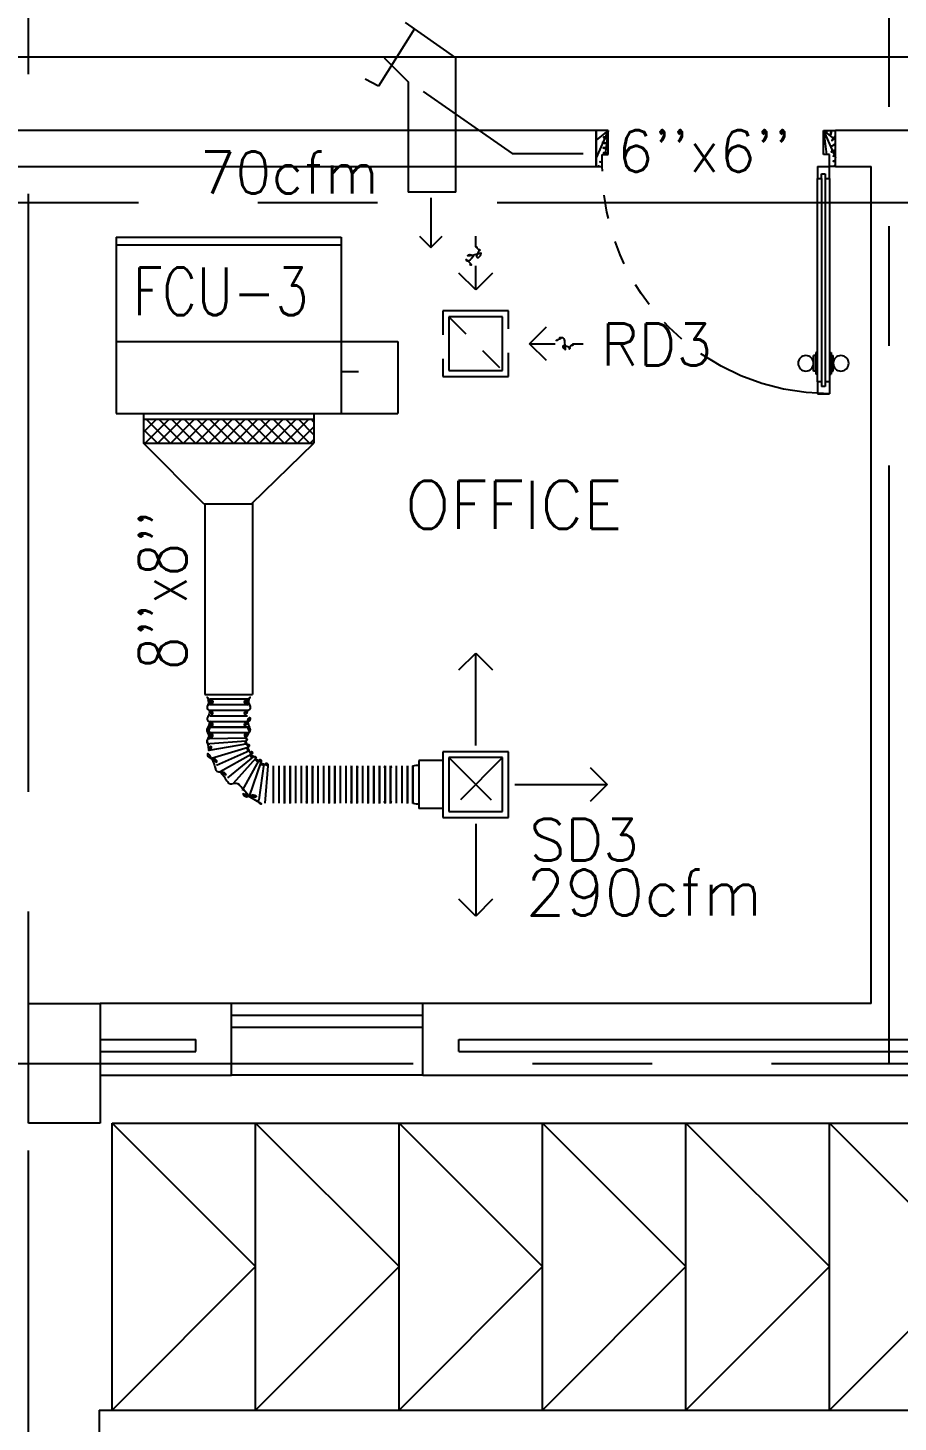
# Model space of a CAD drawing. Extents: x 417866230.2 to 417866327.8, y 43498045.5 to 43498135.4.
# Drawn here: x 417866283.83 to 417866287.47, y 43498061.6 to 43498067.43 of the extents above; entities that cross this region are included whole.
import ezdxf
from ezdxf.enums import TextEntityAlignment as Align

# ---------------------------------------------------------------- set-up
doc = ezdxf.new("R2010")
doc.units = 0
doc.header["$MEASUREMENT"] = 0
doc.linetypes.add('CENTERX2', pattern=[4, 2.5, -0.5, 0.5, -0.5])
doc.linetypes.add('HIDDEN', pattern=[0.375, 0.25, -0.125])
doc.layers.get('0').update_dxf_attribs({"linetype": 'CONTINUOUS'})
for name, color, linetype in [('AXES', 11, 'CENTERX2'), ('COL', 9, 'CONTINUOUS'), ('DOOR', 9, 'CONTINUOUS'), ('DUCT', 6, 'CONTINUOUS'), ('FCU', 6, 'CONTINUOUS'), ('Handrail', 9, 'CONTINUOUS'), ('HAT', 12, 'CONTINUOUS'), ('INSUL', 9, 'CONTINUOUS'), ('M-AC-FLEX', 3, 'CONTINUOUS'), ('M-EGU.', 2, 'CONTINUOUS'), ('Ramb', 9, 'CONTINUOUS'), ('RM-NAME', 9, 'CONTINUOUS'), ('SCD', 2, 'CONTINUOUS'), ('WALL', 4, 'CONTINUOUS'), ('WIN', 9, 'CONTINUOUS')]:
    doc.layers.add(name, color=color, linetype=linetype)
doc.styles.add('ROMANS', font='ROMANS.shx', dxfattribs={"width": 0.6})

# ---------------------------------------------------------------- blocks, each defined once
blk = doc.blocks.new('RM1')
at = {"layer": 'RM-NAME', "style": 'ROMANS'}
for tag, p in [('ROOMNAME1', (0, 323.8)), ('ROOMNAME2', (0, 0))]:
    blk.add_attdef(tag, text='', height=200, dxfattribs=at).set_placement(p, align=Align.MIDDLE)
blk = doc.blocks.new('DOOR1000')
at = {"layer": 'DOOR', "color": 7, "linetype": 'ByBlock'}
for p, q in [((-150, 0), (0, 0)), ((-150, 0), (-150, -25)), ((0, -50), (-113.7, 0)), ((0, -50), (-40.1, 0)), ((0, -50), (0, 0)), ((-1100, -25), (-1100, -75)), ((-1100, -75), (-1100, -25)), ((-1050, -25), (-1100, -25)), ((-1070, -42), (-1070, -58)), ((-1050, -42), (-1070, -42)), ((-1050, -58), (-1070, -58)), ((-1050, -25), (-1050, -42)), ((-1050, -58), (-1050, -75)), ((-1017.6, -25), (-1017.6, -17.8)), ((-927.6, -17.8), (-1017.6, -17.8)), ((-1005, -17.8), (-1005, -8.8)), ((-1005, -8.8), (-940.2, -8.8)), ((-1005, -17.8), (-940.2, -17.8)), ((-940.2, -17.8), (-940.2, -8.8)), ((-927.6, -25), (-927.6, -17.8)), ((-200, -25), (-150, -25)), ((-200, -42), (-200, -25)), ((-180, -42), (-200, -42)), ((-200, -58), (-180, -58)), ((-200, -75), (-200, -58)), ((-180, -58), (-180, -42)), ((-150, -25), (-100, -25)), ((-150, -75), (-150, -25)), ((-100, -25), (-100, -50)), ((0, -50), (-100, -36.6)), ((-100, -50), (0, -50)), ((-1050, -75), (-1100, -75)), ((-1017.6, -75), (-1017.6, -82.2)), ((-927.6, -82.2), (-1017.6, -82.2)), ((-1005, -82.2), (-1005, -91.2)), ((-1005, -82.2), (-940.2, -82.2)), ((-1005, -91.2), (-940.2, -91.2)), ((-940.2, -82.2), (-940.2, -91.2)), ((-927.6, -75), (-927.6, -82.2)), ((-150, -75), (-200, -75)), ((-150, -975), (-100, -975)), ((-150, -1000), (-150, -975)), ((0, -950), (-113.7, -1000)), ((-100, -975), (-100, -950)), ((0, -950), (-100, -963.4)), ((-100, -950), (0, -950)), ((0, -950), (-40.1, -1000)), ((0, -950), (0, -1000)), ((-150, -1000), (0, -1000)), ((0, -1000), (-150, -1000))]:
    blk.add_line(p, q, dxfattribs=at)
at = {"layer": 'DOOR', "linetype": 'ByBlock'}
for p, q in [((-200, -25), (-1050, -25)), ((-200, -42), (-1050, -42)), ((-200, -58), (-1050, -58)), ((-1050, -75), (-200, -75))]:
    blk.add_line(p, q, dxfattribs=at)
at = {"layer": 'DOOR', "color": 7, "linetype": 'ByBlock'}
for centre in [(-972.6, 23.5), (-972.6, -123.5)]:
    blk.add_circle(centre, 32.4, dxfattribs=at)
for centre, radius, start, end in [((0, -50), 154.4, 161.10529, 166.28577), ((0, -50), 94.4, 148.01819, 180), ((0, -50), 134.4, 158.15985, 169.28002), ((0, -50), 114.4, 154.08384, 167.37743), ((0, -50), 74.4, 137.77643, 180), ((0, -50), 54.4, 113.20738, 180), ((0, -50), 34.4, 90, 180), ((0, -50), 14.4, 90, 180), ((0, -950), 154.4, 193.71423, 198.89471), ((0, -950), 134.4, 190.71998, 201.84015), ((0, -950), 94.4, 180, 211.98181), ((0, -950), 74.4, 180, 222.22357), ((0, -950), 54.4, 180, 246.79262), ((0, -950), 34.4, 180, 270), ((0, -950), 14.4, 180, 270)]:
    blk.add_arc(centre, radius, start, end, dxfattribs=at)
at = {"layer": 'DOOR', "linetype": 'HIDDEN', "ltscale": 0.5}
blk.add_arc((-150, -25), 950, 180, 270, dxfattribs=at)
blk = doc.blocks.new('9RCD')
at = {"color": 2}
blk.add_line((0, 407), (0, 450), dxfattribs=at)
at = {"layer": 'M-EGU.'}
for p, q in [((0, 225), (-70.7, 295.7)), ((0, 225), (0, 331.9)), ((70.7, 295.7), (0, 225)), ((-295.7, 70.7), (-225, 0)), ((112.5, 112.5), (-112.5, 112.5)), ((-112.5, 112.5), (-112.5, -112.5)), ((112.5, -112.5), (112.5, 112.5)), ((-225, 0), (-326.1, 0)), ((-225, 0), (-295.7, -70.7)), ((-112.5, -112.5), (112.5, -112.5))]:
    blk.add_line(p, q, dxfattribs=at)
at = {"layer": 'M-EGU.', "linetype": 'HIDDEN'}
for p, q in [((137.5, 137.5), (-137.5, 137.5)), ((-137.5, 137.5), (-137.5, -137.5)), ((137.5, -137.5), (137.5, 137.5)), ((-112.5, -112.5), (112.5, 112.5)), ((-137.5, -137.5), (137.5, -137.5))]:
    blk.add_line(p, q, dxfattribs=at)
at = {"layer": 'M-EGU.', "color": 2}
blk.add_line((-405.7, 0), (-450, 0), dxfattribs=at)
blk.add_lwpolyline([(0, 407, -0.187862), (18.4, 395.6, -0.202645), (23.4, 376.1, -0.616915), (-1.7, 368, 0.668708), (-25.3, 358.4, 0.194285), (-18.2, 340.4, 0.186051), (0, 331.9)], format="xyb", dxfattribs=at)
at = {"layer": 'M-EGU.'}
blk.add_lwpolyline([(-405.7, 0, -0.1324), (-394.5, 16.1, -0.15664), (-379.1, 22.4, -0.736612), (-366.5, -9, 0.774232), (-352.6, -39.4, 0.203349), (-331.5, -25.7, 0.193808), (-326.1, 0)], format="xyb", dxfattribs=at)
blk = doc.blocks.new('*X118')
at = {"color": 0}
for p, q in [((23911.7, -1650.2), (23966, -1595.9)), ((23911.7, -1597.2), (23912.9, -1595.9)), ((23919, -1695.9), (24019, -1595.9)), ((24022.8, -1695.9), (23922.8, -1595.9)), ((23972, -1695.9), (24072, -1595.9)), ((24075.9, -1695.9), (23975.9, -1595.9)), ((24025.1, -1695.9), (24125.1, -1595.9)), ((24128.9, -1695.9), (24028.9, -1595.9)), ((24078.1, -1695.9), (24178.1, -1595.9)), ((24181.9, -1695.9), (24081.9, -1595.9)), ((24131.1, -1695.9), (24231.1, -1595.9)), ((24235, -1695.9), (24135, -1595.9)), ((24184.2, -1695.9), (24284.2, -1595.9)), ((24288, -1695.9), (24188, -1595.9)), ((24237.2, -1695.9), (24337.2, -1595.9)), ((24341, -1695.9), (24241, -1595.9)), ((24290.2, -1695.9), (24390.2, -1595.9)), ((24394.1, -1695.9), (24294.1, -1595.9)), ((24343.3, -1695.9), (24443.3, -1595.9)), ((24447.1, -1695.9), (24347.1, -1595.9)), ((24396.3, -1695.9), (24496.3, -1595.9)), ((24500.1, -1695.9), (24400.1, -1595.9)), ((24449.3, -1695.9), (24549.3, -1595.9)), ((24553.2, -1695.9), (24453.2, -1595.9)), ((24502.4, -1695.9), (24602.4, -1595.9)), ((24606.2, -1695.9), (24506.2, -1595.9)), ((24555.4, -1695.9), (24623.7, -1627.6)), ((24623.7, -1660.4), (24559.2, -1595.9)), ((24623.7, -1607.4), (24612.3, -1595.9)), ((23969.8, -1695.9), (23911.7, -1637.8)), ((24608.4, -1695.9), (24623.7, -1680.7)), ((23916.8, -1695.9), (23911.7, -1690.9))]:
    blk.add_line(p, q, dxfattribs=at)
blk = doc.blocks.new('WAP12')
at = {"color": 6}
for p, q in [((-558.8, 528.5), (381.2, 528.5)), ((-558.8, 528.5), (-558.8, -208.5)), ((381.2, 528.5), (381.2, -208.5)), ((-558.8, 91.5), (381.2, 91.5)), ((-558.8, -208.5), (381.2, -208.5))]:
    blk.add_line(p, q, dxfattribs=at)
at = {"color": 3}
for p, q in [((-558.8, 496.5), (381.2, 496.5)), ((381.2, 91.5), (619.2, 91.5)), ((619.2, 91.5), (619.2, -208.5)), ((381.2, -33.5), (454.5, -33.5)), ((-444.8, -208.5), (-444.8, -333.5)), ((267.2, -208.5), (267.2, -333.5)), ((381.2, -208.5), (619.2, -208.5)), ((-444.8, -233.5), (267.2, -233.5)), ((-444.8, -333.5), (267.2, -333.5))]:
    blk.add_line(p, q, dxfattribs=at)
at = {"color": 11}
blk.add_blockref('*X118', (-24356.5, 1362.4), dxfattribs=at)

msp = doc.modelspace()

# ---------------------------------------------------------------- hatches: boundary and pattern name
at = {"layer": 'HAT'}
h = msp.add_hatch(dxfattribs=at)
h.set_pattern_fill('ANSI31', color=256, scale=300, style=0)
h.set_pattern_definition([(45, (0, 0), (-26.5165042945, 26.5165042945), [])])
h.paths.add_polyline_path([(417866284.1369, 43498063.3521), (417866283.8369, 43498063.3521), (417866283.8369, 43498063.1021), (417866284.1369, 43498063.1021)])
h.paths.add_polyline_path([(417866284.1369, 43498063.1021), (417866283.8369, 43498063.1021), (417866283.8369, 43498062.8521), (417866284.1369, 43498062.8521)])

# ---------------------------------------------------------------- linework, layer by layer
at = {"layer": 'AXES'}
for p, q in [((417866283.8369, 43498056.2378), (417866283.8369, 43498134.3653)), ((417866287.4369, 43498063.1021), (417866287.4369, 43498121.9221)), ((417866241.7969, 43498066.7021), (417866300.0369, 43498066.7021)), ((417866230.9454, 43498063.1021), (417866301.2369, 43498063.1021))]:
    msp.add_line(p, q, dxfattribs=at)
at = {"layer": 'COL'}
for p, q in [((417866283.8369, 43498063.3521), (417866284.1369, 43498063.3521)), ((417866283.8369, 43498062.8521), (417866283.8369, 43498063.3521)), ((417866284.1369, 43498063.3521), (417866284.1369, 43498062.8521)), ((417866284.1369, 43498062.8521), (417866283.8369, 43498062.8521))]:
    msp.add_line(p, q, dxfattribs=at)
at = {"layer": 'DUCT'}
for p, q in [((417866285.4514, 43498067.4281), (417866285.3012, 43498067.1887)), ((417866285.6245, 43498067.3068), (417866285.4146, 43498067.4538)), ((417866268.6154, 43498067.3108), (417866298.7033, 43498067.3108)), ((417866285.3245, 43498067.3068), (417866285.4245, 43498067.2068)), ((417866285.6245, 43498066.7447), (417866285.6245, 43498067.3068)), ((417866285.3012, 43498067.1887), (417866285.2447, 43498067.2175)), ((417866285.4245, 43498067.2068), (417866285.4245, 43498066.7447))]:
    msp.add_line(p, q, dxfattribs=at)
at = {"layer": 'DUCT', "color": 4}
for p, q in [((417866285.4877, 43498067.1661), (417866285.8603, 43498066.9071)), ((417866285.8603, 43498066.9071), (417866286.1574, 43498066.9071))]:
    msp.add_line(p, q, dxfattribs=at)
at = {"layer": 'DUCT', "linetype": 'Continuous'}
for p, q in [((417866285.6245, 43498066.7447), (417866285.4245, 43498066.7447)), ((417866284.5699, 43498065.4418), (417866284.3184, 43498065.6951)), ((417866284.7699, 43498065.4418), (417866285.0304, 43498065.6951)), ((417866284.5699, 43498065.4418), (417866284.7699, 43498065.4418)), ((417866284.5744, 43498065.4418), (417866284.5744, 43498064.6438)), ((417866284.7744, 43498065.4461), (417866284.7744, 43498064.6438)), ((417866284.5744, 43498064.6438), (417866284.7744, 43498064.6438))]:
    msp.add_line(p, q, dxfattribs=at)
at = {"layer": 'Handrail'}
for p, q in [((417866284.1869, 43498062.8521), (417866290.7869, 43498062.8521)), ((417866284.133, 43498061.6521), (417866290.8369, 43498061.6521)), ((417866284.133, 43498061.6521), (417866284.133, 43498061.5521))]:
    msp.add_line(p, q, dxfattribs=at)
at = {"layer": 'INSUL'}
for p, q in [((417866284.1369, 43498063.2021), (417866284.5369, 43498063.2021)), ((417866284.5369, 43498063.1521), (417866284.5369, 43498063.2021)), ((417866285.6369, 43498063.2021), (417866289.2869, 43498063.2021)), ((417866285.6369, 43498063.1521), (417866285.6369, 43498063.2021)), ((417866284.1369, 43498063.1521), (417866284.5369, 43498063.1521)), ((417866285.6369, 43498063.1521), (417866289.2869, 43498063.1521))]:
    msp.add_line(p, q, dxfattribs=at)
at = {"layer": 'M-AC-FLEX', "color": 11}
for p, q in [((417866284.7529, 43498064.6249), (417866284.5958, 43498064.6249)), ((417866284.7529, 43498064.6249), (417866284.5958, 43498064.6249)), ((417866284.7529, 43498064.6249), (417866284.5958, 43498064.6249)), ((417866284.7529, 43498064.6249), (417866284.5958, 43498064.6249)), ((417866284.7529, 43498064.6014), (417866284.5958, 43498064.6014)), ((417866284.7529, 43498064.6014), (417866284.5958, 43498064.6014)), ((417866284.7529, 43498064.6014), (417866284.5958, 43498064.6014)), ((417866284.7529, 43498064.6014), (417866284.5958, 43498064.6014)), ((417866284.7529, 43498064.578), (417866284.5958, 43498064.578)), ((417866284.5956, 43498064.5314), (417866284.7527, 43498064.5314)), ((417866284.7527, 43498064.508), (417866284.5956, 43498064.508)), ((417866284.5956, 43498064.508), (417866284.7527, 43498064.508)), ((417866284.7529, 43498064.5545), (417866284.5958, 43498064.5545)), ((417866284.7527, 43498064.4845), (417866284.5956, 43498064.4845)), ((417866284.5956, 43498064.4611), (417866284.746, 43498064.4631)), ((417866284.7481, 43498064.45), (417866284.5956, 43498064.4376)), ((417866284.753, 43498064.4377), (417866284.5917, 43498064.4106)), ((417866284.7561, 43498064.4231), (417866284.6031, 43498064.3772)), ((417866284.7615, 43498064.4085), (417866284.6236, 43498064.3477)), ((417866284.7686, 43498064.3933), (417866284.639, 43498064.3212)), ((417866284.777, 43498064.3835), (417866284.669, 43498064.2954)), ((417866284.7882, 43498064.3777), (417866284.6932, 43498064.2719)), ((417866284.7999, 43498064.3695), (417866284.7306, 43498064.2432)), ((417866284.8092, 43498064.3615), (417866284.7608, 43498064.2189)), ((417866284.8221, 43498064.3544), (417866284.8, 43498064.2045)), ((417866284.8376, 43498064.3467), (417866284.8256, 43498064.1904)), ((417866284.8611, 43498064.3467), (417866284.8611, 43498064.1896)), ((417866284.8845, 43498064.3467), (417866284.8845, 43498064.1896)), ((417866284.908, 43498064.3467), (417866284.908, 43498064.1896)), ((417866284.908, 43498064.1894), (417866284.908, 43498064.3465)), ((417866284.931, 43498064.3467), (417866284.931, 43498064.1896)), ((417866284.931, 43498064.1894), (417866284.931, 43498064.3465)), ((417866284.9545, 43498064.3467), (417866284.9545, 43498064.1896)), ((417866284.9545, 43498064.3467), (417866284.9545, 43498064.1896)), ((417866284.978, 43498064.3467), (417866284.978, 43498064.1896)), ((417866284.978, 43498064.3467), (417866284.978, 43498064.1896)), ((417866285.0014, 43498064.3467), (417866285.0014, 43498064.1896)), ((417866285.0014, 43498064.3467), (417866285.0014, 43498064.1896)), ((417866285.0014, 43498064.1894), (417866285.0014, 43498064.3465)), ((417866285.0014, 43498064.1894), (417866285.0014, 43498064.3465)), ((417866285.0245, 43498064.3467), (417866285.0245, 43498064.1896)), ((417866285.0245, 43498064.3467), (417866285.0245, 43498064.1896)), ((417866285.0245, 43498064.1894), (417866285.0245, 43498064.3465)), ((417866285.0245, 43498064.1894), (417866285.0245, 43498064.3465)), ((417866285.0479, 43498064.3467), (417866285.0479, 43498064.1896)), ((417866285.0479, 43498064.3467), (417866285.0479, 43498064.1896)), ((417866285.0714, 43498064.3467), (417866285.0714, 43498064.1896)), ((417866285.0714, 43498064.3467), (417866285.0714, 43498064.1896)), ((417866285.0949, 43498064.3467), (417866285.0949, 43498064.1896)), ((417866285.0949, 43498064.3467), (417866285.0949, 43498064.1896)), ((417866285.0949, 43498064.1894), (417866285.0949, 43498064.3465)), ((417866285.0949, 43498064.1894), (417866285.0949, 43498064.3465)), ((417866285.1179, 43498064.3467), (417866285.1179, 43498064.1896)), ((417866285.1179, 43498064.3467), (417866285.1179, 43498064.1896)), ((417866285.1179, 43498064.1894), (417866285.1179, 43498064.3465)), ((417866285.1179, 43498064.1894), (417866285.1179, 43498064.3465)), ((417866285.1414, 43498064.3467), (417866285.1414, 43498064.1896)), ((417866285.1414, 43498064.3467), (417866285.1414, 43498064.1896)), ((417866285.1648, 43498064.3467), (417866285.1648, 43498064.1896)), ((417866285.1648, 43498064.3467), (417866285.1648, 43498064.1896)), ((417866285.1883, 43498064.3467), (417866285.1883, 43498064.1896)), ((417866285.1883, 43498064.3467), (417866285.1883, 43498064.1896)), ((417866285.1883, 43498064.1894), (417866285.1883, 43498064.3465)), ((417866285.1883, 43498064.1894), (417866285.1883, 43498064.3465)), ((417866285.2114, 43498064.3467), (417866285.2114, 43498064.1896)), ((417866285.2114, 43498064.3467), (417866285.2114, 43498064.1896)), ((417866285.2114, 43498064.1894), (417866285.2114, 43498064.3465)), ((417866285.2114, 43498064.1894), (417866285.2114, 43498064.3465)), ((417866285.2348, 43498064.3467), (417866285.2348, 43498064.1896)), ((417866285.2348, 43498064.3467), (417866285.2348, 43498064.1896)), ((417866285.2583, 43498064.3467), (417866285.2583, 43498064.1896)), ((417866285.2583, 43498064.3467), (417866285.2583, 43498064.1896)), ((417866285.2583, 43498064.3467), (417866285.2583, 43498064.1896)), ((417866285.2583, 43498064.1894), (417866285.2583, 43498064.3465)), ((417866285.2817, 43498064.3467), (417866285.2817, 43498064.1896)), ((417866285.2817, 43498064.3467), (417866285.2817, 43498064.1896)), ((417866285.2817, 43498064.3467), (417866285.2817, 43498064.1896)), ((417866285.2818, 43498064.1894), (417866285.2818, 43498064.3465)), ((417866285.3048, 43498064.3467), (417866285.3048, 43498064.1896)), ((417866285.3048, 43498064.1894), (417866285.3048, 43498064.3465)), ((417866285.3287, 43498064.3467), (417866285.3287, 43498064.1896)), ((417866285.3287, 43498064.3467), (417866285.3287, 43498064.1896)), ((417866285.3287, 43498064.1894), (417866285.3287, 43498064.3465)), ((417866285.3287, 43498064.1894), (417866285.3287, 43498064.3465)), ((417866285.3517, 43498064.3467), (417866285.3517, 43498064.1896)), ((417866285.3517, 43498064.3467), (417866285.3517, 43498064.1896)), ((417866285.3517, 43498064.1894), (417866285.3517, 43498064.3465)), ((417866285.3517, 43498064.1894), (417866285.3517, 43498064.3465)), ((417866285.3752, 43498064.3467), (417866285.3752, 43498064.1896)), ((417866285.3752, 43498064.3467), (417866285.3752, 43498064.1896)), ((417866285.3987, 43498064.3467), (417866285.3987, 43498064.1896)), ((417866285.3987, 43498064.3467), (417866285.3987, 43498064.1896)), ((417866285.4221, 43498064.3467), (417866285.4221, 43498064.1896)), ((417866285.4221, 43498064.3467), (417866285.4221, 43498064.1896)), ((417866285.4221, 43498064.1894), (417866285.4221, 43498064.3465)), ((417866285.4221, 43498064.1894), (417866285.4221, 43498064.3465)), ((417866285.4452, 43498064.3467), (417866285.4452, 43498064.1896)), ((417866285.4452, 43498064.3467), (417866285.4452, 43498064.1896)), ((417866285.4452, 43498064.1894), (417866285.4452, 43498064.3465)), ((417866285.4452, 43498064.1894), (417866285.4452, 43498064.3465))]:
    msp.add_line(p, q, dxfattribs=at)
at = {"layer": 'M-AC-FLEX'}
for points in [[(417866284.5958, 43498064.6014, 1), (417866284.5958, 43498064.6249, -0.623356), (417866284.5866, 43498064.6438, -0.623356)], [(417866284.5958, 43498064.6249, -1), (417866284.5958, 43498064.6014, 1), (417866284.5958, 43498064.578, -1), (417866284.5958, 43498064.5545, 1.018005), (417866284.5958, 43498064.5314)], [(417866284.5958, 43498064.6249, -1), (417866284.5958, 43498064.6014, 0.67797), (417866284.5878, 43498064.5812, 0.67797)], [(417866284.5958, 43498064.6014, 1), (417866284.5958, 43498064.6249, -0.204245), (417866284.5874, 43498064.6285, -0.204245)], [(417866284.5874, 43498064.6285, 0.204245), (417866284.5958, 43498064.6249)], [(417866284.5958, 43498064.6014, 1), (417866284.5958, 43498064.6249, -0.204245), (417866284.5874, 43498064.6285, -0.204245)], [(417866284.5874, 43498064.6285, 0.204245), (417866284.5958, 43498064.6249)], [(417866284.5958, 43498064.6249, -1), (417866284.5958, 43498064.6014, 0.204245), (417866284.5874, 43498064.5978, 0.204245)], [(417866284.5958, 43498064.6249, -1), (417866284.5958, 43498064.6014, 0.204245), (417866284.5874, 43498064.5978, 0.204245)], [(417866284.7529, 43498064.6014, -1), (417866284.7529, 43498064.6249, 0.623355), (417866284.7621, 43498064.6438, 0.623355)], [(417866284.7529, 43498064.6014, -1), (417866284.7529, 43498064.6249, 0.204245), (417866284.7613, 43498064.6285, 0.204245)], [(417866284.7529, 43498064.6014, -1), (417866284.7529, 43498064.6249, 0.204245), (417866284.7613, 43498064.6285, 0.204245)], [(417866284.7529, 43498064.6249, 1), (417866284.7529, 43498064.6014, -1), (417866284.7529, 43498064.578, 1), (417866284.7529, 43498064.5545, -0.008922), (417866284.7533, 43498064.5545, -0.008922)], [(417866284.7529, 43498064.6249, 1), (417866284.7529, 43498064.6014, -0.204245), (417866284.7613, 43498064.5978, -0.204245)], [(417866284.7529, 43498064.6249, 1), (417866284.7529, 43498064.6014, -0.204245), (417866284.7613, 43498064.5978, -0.204245)], [(417866284.7529, 43498064.6249, 1), (417866284.7529, 43498064.6014, -0.67797), (417866284.7609, 43498064.5812, -0.67797)], [(417866284.7613, 43498064.6285, -0.204245), (417866284.7529, 43498064.6249)], [(417866284.7613, 43498064.6285, -0.204245), (417866284.7529, 43498064.6249)], [(417866284.5874, 43498064.5978, -0.204245), (417866284.5958, 43498064.6014)], [(417866284.5874, 43498064.5978, -0.204245), (417866284.5958, 43498064.6014)], [(417866284.7613, 43498064.5978, 0.204245), (417866284.7529, 43498064.6014)], [(417866284.7613, 43498064.5978, 0.204245), (417866284.7529, 43498064.6014)], [(417866284.5956, 43498064.5314, -1), (417866284.5956, 43498064.508, 1), (417866284.5956, 43498064.4845)], [(417866284.5956, 43498064.4611, 1), (417866284.5956, 43498064.4845, -1), (417866284.5956, 43498064.508)], [(417866284.5956, 43498064.508, 1), (417866284.5956, 43498064.4845)], [(417866284.5956, 43498064.4845, -1), (417866284.5956, 43498064.508)], [(417866284.5956, 43498064.508, 1), (417866284.5956, 43498064.5314)], [(417866284.7527, 43498064.5314, 1), (417866284.7527, 43498064.508, -1), (417866284.7527, 43498064.4845)], [(417866284.746, 43498064.4631, -0.736653), (417866284.7527, 43498064.4845, 1), (417866284.7527, 43498064.508)], [(417866284.7527, 43498064.5314, 0.999838), (417866284.7531, 43498064.5545)], [(417866284.7527, 43498064.508, -1), (417866284.7527, 43498064.4845)], [(417866284.7531, 43498064.5314, -0.004461), (417866284.7529, 43498064.5314)], [(417866284.5956, 43498064.4845, -1), (417866284.5956, 43498064.4611, 1), (417866284.5956, 43498064.4376)], [(417866284.592, 43498064.4107, 0.575939), (417866284.5956, 43498064.4376, -1), (417866284.5956, 43498064.4611)], [(417866284.5956, 43498064.4845, -0.606794), (417866284.6052, 43498064.4661, -0.606794)], [(417866284.7527, 43498064.4845, 0.606794), (417866284.743, 43498064.4661, 0.606794)], [(417866284.7577, 43498064.424, 0.78893), (417866284.7523, 43498064.4377, -1.030272), (417866284.7481, 43498064.45)], [(417866284.7481, 43498064.45, 0.635837), (417866284.746, 43498064.4631, 0.724161)], [(417866284.6031, 43498064.3772, -0.665042), (417866284.5917, 43498064.4106)], [(417866284.7686, 43498064.3933, 0.850272), (417866284.7646, 43498064.409, -1.072461), (417866284.7577, 43498064.424)], [(417866284.7889, 43498064.379, 0.698197), (417866284.777, 43498064.3835, -1.180405), (417866284.7686, 43498064.3933)], [(417866284.6031, 43498064.3772, -0.652763), (417866284.6236, 43498064.3477, 0.764077), (417866284.639, 43498064.3212, -0.428567), (417866284.669, 43498064.2954, 0.696093), (417866284.6932, 43498064.2719)], [(417866284.8092, 43498064.3615, 1.125229), (417866284.7999, 43498064.3695, -1.12511), (417866284.7889, 43498064.379, -0.893954)], [(417866284.8376, 43498064.3464, 0.879519), (417866284.8221, 43498064.3544, -1.034976), (417866284.8092, 43498064.3615)], [(417866284.8611, 43498064.3467, -0.987495), (417866284.8376, 43498064.3464, -0.606794)], [(417866284.8611, 43498064.3467, -1), (417866284.8845, 43498064.3467)], [(417866284.908, 43498064.3467, -1), (417866284.8845, 43498064.3467, 1), (417866284.8611, 43498064.3467)], [(417866284.8845, 43498064.3467, 1), (417866284.908, 43498064.3467)], [(417866284.908, 43498064.3462, 0.00451), (417866284.908, 43498064.3465, -1.018005), (417866284.931, 43498064.3465)], [(417866284.931, 43498064.3467, 1), (417866284.9545, 43498064.3467, -1), (417866284.978, 43498064.3467)], [(417866284.9545, 43498064.3467, -1), (417866284.931, 43498064.3467)], [(417866284.978, 43498064.3467, 1), (417866284.9545, 43498064.3467)], [(417866284.9545, 43498064.3467, -1), (417866284.978, 43498064.3467)], [(417866285.0014, 43498064.3467, -1), (417866284.978, 43498064.3467, 1), (417866284.9545, 43498064.3467)], [(417866284.978, 43498064.3467, 1), (417866285.0014, 43498064.3467)], [(417866285.0014, 43498064.3467, -0.412332), (417866284.9898, 43498064.3349, -0.412332)], [(417866285.0245, 43498064.3462, -0.00451), (417866285.0245, 43498064.3465, 1.018005), (417866285.0014, 43498064.3465)], [(417866285.0014, 43498064.3462, 0.00451), (417866285.0014, 43498064.3465, -1.018005), (417866285.0245, 43498064.3465)], [(417866285.0245, 43498064.3467, 1), (417866285.0479, 43498064.3467, -1), (417866285.0714, 43498064.3467)], [(417866285.0245, 43498064.3467, 0.412332), (417866285.0361, 43498064.3349, 0.412332)], [(417866285.0479, 43498064.3467, -1), (417866285.0245, 43498064.3467)], [(417866285.0479, 43498064.3467, -1), (417866285.0714, 43498064.3467)], [(417866285.0949, 43498064.3467, -1), (417866285.0714, 43498064.3467, 1), (417866285.0479, 43498064.3467)], [(417866285.0714, 43498064.3467, 1), (417866285.0479, 43498064.3467)], [(417866285.0714, 43498064.3467, 1), (417866285.0949, 43498064.3467)], [(417866285.1179, 43498064.3462, -0.00451), (417866285.1179, 43498064.3465, 1.018005), (417866285.0949, 43498064.3465)], [(417866285.0949, 43498064.3462, 0.00451), (417866285.0949, 43498064.3465, -1.018005), (417866285.1179, 43498064.3465)], [(417866285.1179, 43498064.3467, 1), (417866285.1414, 43498064.3467, -1), (417866285.1648, 43498064.3467)], [(417866285.1414, 43498064.3467, -1), (417866285.1179, 43498064.3467)], [(417866285.1648, 43498064.3467, 1), (417866285.1414, 43498064.3467)], [(417866285.1414, 43498064.3467, -1), (417866285.1648, 43498064.3467)], [(417866285.1883, 43498064.3467, -1), (417866285.1648, 43498064.3467, 1), (417866285.1414, 43498064.3467)], [(417866285.1648, 43498064.3467, 1), (417866285.1883, 43498064.3467)], [(417866285.1883, 43498064.3467, -0.412332), (417866285.1767, 43498064.3349, -0.412332)], [(417866285.1883, 43498064.3462, 0.00451), (417866285.1883, 43498064.3465, -1.018005), (417866285.2114, 43498064.3465)], [(417866285.2114, 43498064.3462, -0.00451), (417866285.2114, 43498064.3465, 1.018005), (417866285.1883, 43498064.3465)], [(417866285.2114, 43498064.3467, 1), (417866285.2348, 43498064.3467, -1), (417866285.2583, 43498064.3467)], [(417866285.2348, 43498064.3467, -1), (417866285.2114, 43498064.3467)], [(417866285.2114, 43498064.3467, 0.412332), (417866285.223, 43498064.3349, 0.412332)], [(417866285.2348, 43498064.3467, -1), (417866285.2583, 43498064.3467)], [(417866285.2817, 43498064.3467, -1), (417866285.2583, 43498064.3467, 1), (417866285.2348, 43498064.3467)], [(417866285.2583, 43498064.3467, 1), (417866285.2348, 43498064.3467)], [(417866285.2352, 43498064.3462, 0.00451), (417866285.2352, 43498064.3465, -1.018005), (417866285.2583, 43498064.3465)], [(417866285.2583, 43498064.3467, 1), (417866285.2817, 43498064.3467, -1), (417866285.3052, 43498064.3467)], [(417866285.2583, 43498064.3467, 1), (417866285.2817, 43498064.3467)], [(417866285.2817, 43498064.3467, -1), (417866285.2583, 43498064.3467)], [(417866285.3052, 43498064.3467, 1), (417866285.2817, 43498064.3467)], [(417866285.2817, 43498064.3467, -1), (417866285.3052, 43498064.3467)], [(417866285.3287, 43498064.3467, -1), (417866285.3052, 43498064.3467, 1), (417866285.2817, 43498064.3467)], [(417866285.3048, 43498064.3462, -0.00451), (417866285.3048, 43498064.3465, 1.018005), (417866285.2818, 43498064.3465)], [(417866285.3052, 43498064.3467, 1), (417866285.3287, 43498064.3467)], [(417866285.3287, 43498064.3467, -0.412332), (417866285.317, 43498064.3349, -0.412332)], [(417866285.3517, 43498064.3462, -0.00451), (417866285.3517, 43498064.3465, 1.018005), (417866285.3287, 43498064.3465)], [(417866285.3287, 43498064.3462, 0.00451), (417866285.3287, 43498064.3465, -1.018005), (417866285.3517, 43498064.3465)], [(417866285.3517, 43498064.3467, 1), (417866285.3752, 43498064.3467, -1), (417866285.3987, 43498064.3467)], [(417866285.3517, 43498064.3467, 0.412332), (417866285.3634, 43498064.3349, 0.412332)], [(417866285.3752, 43498064.3467, -1), (417866285.3517, 43498064.3467)], [(417866285.3752, 43498064.3467, -1), (417866285.3987, 43498064.3467)], [(417866285.4221, 43498064.3467, -1), (417866285.3987, 43498064.3467, 1), (417866285.3752, 43498064.3467)], [(417866285.3987, 43498064.3467, 1), (417866285.3752, 43498064.3467)], [(417866285.3987, 43498064.3467, 1), (417866285.4221, 43498064.3467)], [(417866285.4221, 43498064.3462, 0.00451), (417866285.4221, 43498064.3465, -1.018005), (417866285.4452, 43498064.3465)], [(417866285.4452, 43498064.3462, -0.00451), (417866285.4452, 43498064.3465, 1.018005), (417866285.4221, 43498064.3465)], [(417866285.4452, 43498064.3467, 1), (417866285.4686, 43498064.3467, -0.12762), (417866285.4701, 43498064.3524, -0.12762)], [(417866285.4686, 43498064.3467, -1), (417866285.4452, 43498064.3467)], [(417866284.7608, 43498064.2189, -0.604437), (417866284.7306, 43498064.2432, 0.497993), (417866284.6932, 43498064.2719)], [(417866284.7607, 43498064.2186, -0.562442), (417866284.8, 43498064.2045, 0.803591), (417866284.8256, 43498064.1904)], [(417866284.8256, 43498064.1904, -0.661578), (417866284.8611, 43498064.1896, 1), (417866284.8845, 43498064.1896)], [(417866284.908, 43498064.1896, 1), (417866284.8845, 43498064.1896, -1), (417866284.8611, 43498064.1896)], [(417866284.908, 43498064.1896, 0.999838), (417866284.931, 43498064.1892)], [(417866284.931, 43498064.1896, -0.999838), (417866284.908, 43498064.1892)], [(417866284.908, 43498064.1892, -0.004461), (417866284.908, 43498064.1894)], [(417866284.908, 43498064.1894, 0.008922), (417866284.908, 43498064.189)], [(417866284.931, 43498064.1896, -1), (417866284.9545, 43498064.1896, 1), (417866284.978, 43498064.1896)], [(417866284.931, 43498064.1897, 0.00451), (417866284.931, 43498064.1894, -0.008922), (417866284.931, 43498064.189)], [(417866284.931, 43498064.1892, 0.004461), (417866284.931, 43498064.1894)], [(417866285.0014, 43498064.1896, 1), (417866284.978, 43498064.1896, -1), (417866284.9545, 43498064.1896)], [(417866285.0014, 43498064.1896, 0.412332), (417866284.9898, 43498064.2014, 0.412332)], [(417866285.0014, 43498064.1897, -0.00451), (417866285.0014, 43498064.1894, 0.008922), (417866285.0014, 43498064.189)], [(417866285.0245, 43498064.1896, -0.999838), (417866285.0014, 43498064.1892)], [(417866285.0014, 43498064.1896, 0.999838), (417866285.0245, 43498064.1892)], [(417866285.0014, 43498064.1896, 0.999838), (417866285.0245, 43498064.1892)], [(417866285.0245, 43498064.1896, -0.999838), (417866285.0014, 43498064.1892)], [(417866285.0014, 43498064.1892, -0.004461), (417866285.0014, 43498064.1894)], [(417866285.0014, 43498064.1892, -0.004461), (417866285.0014, 43498064.1894)], [(417866285.0014, 43498064.1894, 0.008922), (417866285.0014, 43498064.189)], [(417866285.0245, 43498064.1896, -0.412332), (417866285.0361, 43498064.2014, -0.412332)], [(417866285.0245, 43498064.1896, -1), (417866285.0479, 43498064.1896, 1), (417866285.0714, 43498064.1896)], [(417866285.0245, 43498064.1897, 0.00451), (417866285.0245, 43498064.1894, -0.008922), (417866285.0245, 43498064.189)], [(417866285.0245, 43498064.1892, 0.004461), (417866285.0245, 43498064.1894)], [(417866285.0245, 43498064.1894, -0.008922), (417866285.0245, 43498064.189)], [(417866285.0245, 43498064.1892, 0.004461), (417866285.0245, 43498064.1894)], [(417866285.0949, 43498064.1896, 1), (417866285.0714, 43498064.1896, -1), (417866285.0479, 43498064.1896)], [(417866285.0949, 43498064.1897, -0.00451), (417866285.0949, 43498064.1894, 0.008922), (417866285.0949, 43498064.189)], [(417866285.1179, 43498064.1896, -0.999838), (417866285.0949, 43498064.1892)], [(417866285.0949, 43498064.1896, 0.999838), (417866285.1179, 43498064.1892)], [(417866285.0949, 43498064.1896, 0.999838), (417866285.1179, 43498064.1892)], [(417866285.1179, 43498064.1896, -0.999838), (417866285.0949, 43498064.1892)], [(417866285.0949, 43498064.1892, -0.004461), (417866285.0949, 43498064.1894)], [(417866285.0949, 43498064.1892, -0.004461), (417866285.0949, 43498064.1894)], [(417866285.0949, 43498064.1894, 0.008922), (417866285.0949, 43498064.189)], [(417866285.1179, 43498064.1896, -1), (417866285.1414, 43498064.1896, 1), (417866285.1648, 43498064.1896)], [(417866285.1179, 43498064.1897, 0.00451), (417866285.1179, 43498064.1894, -0.008922), (417866285.1179, 43498064.189)], [(417866285.1179, 43498064.1892, 0.004461), (417866285.1179, 43498064.1894)], [(417866285.1179, 43498064.1894, -0.008922), (417866285.1179, 43498064.189)], [(417866285.1179, 43498064.1892, 0.004461), (417866285.1179, 43498064.1894)], [(417866285.1883, 43498064.1896, 1), (417866285.1648, 43498064.1896, -1), (417866285.1414, 43498064.1896)], [(417866285.1883, 43498064.1896, 0.412332), (417866285.1767, 43498064.2014, 0.412332)], [(417866285.1883, 43498064.1897, -0.00451), (417866285.1883, 43498064.1894, 0.008922), (417866285.1883, 43498064.189)], [(417866285.1883, 43498064.1896, 0.999838), (417866285.2114, 43498064.1892)], [(417866285.2114, 43498064.1896, -0.999838), (417866285.1883, 43498064.1892)], [(417866285.2114, 43498064.1896, -0.999838), (417866285.1883, 43498064.1892)], [(417866285.1883, 43498064.1896, 0.999838), (417866285.2114, 43498064.1892)], [(417866285.1883, 43498064.1892, -0.004461), (417866285.1883, 43498064.1894)], [(417866285.1883, 43498064.1894, 0.008922), (417866285.1883, 43498064.189)], [(417866285.1883, 43498064.1892, -0.004461), (417866285.1883, 43498064.1894)], [(417866285.2114, 43498064.1896, -1), (417866285.2348, 43498064.1896, 1), (417866285.2583, 43498064.1896)], [(417866285.2114, 43498064.1896, -0.412332), (417866285.223, 43498064.2014, -0.412332)], [(417866285.2114, 43498064.1897, 0.00451), (417866285.2114, 43498064.1894, -0.008922), (417866285.2114, 43498064.189)], [(417866285.2114, 43498064.1892, 0.004461), (417866285.2114, 43498064.1894)], [(417866285.2114, 43498064.1892, 0.004461), (417866285.2114, 43498064.1894)], [(417866285.2114, 43498064.1894, -0.008922), (417866285.2114, 43498064.189)], [(417866285.2817, 43498064.1896, 1), (417866285.2583, 43498064.1896, -1), (417866285.2348, 43498064.1896)], [(417866285.2352, 43498064.1896, 0.999838), (417866285.2583, 43498064.1892)], [(417866285.2583, 43498064.1896, -0.999838), (417866285.2352, 43498064.1892)], [(417866285.2352, 43498064.1892, -0.004461), (417866285.2352, 43498064.1894)], [(417866285.2352, 43498064.1894, 0.008922), (417866285.2352, 43498064.189)], [(417866285.2583, 43498064.1896, -1), (417866285.2817, 43498064.1896, 1), (417866285.3052, 43498064.1896)], [(417866285.2583, 43498064.1897, 0.00451), (417866285.2583, 43498064.1894, -0.008922), (417866285.2583, 43498064.189)], [(417866285.2583, 43498064.1892, 0.004461), (417866285.2583, 43498064.1894)], [(417866285.3287, 43498064.1896, 1), (417866285.3052, 43498064.1896, -1), (417866285.2817, 43498064.1896)], [(417866285.2817, 43498064.1897, -0.00451), (417866285.2818, 43498064.1894, 0.008922), (417866285.2818, 43498064.189)], [(417866285.3048, 43498064.1896, -0.999838), (417866285.2817, 43498064.1892)], [(417866285.2817, 43498064.1896, 0.999838), (417866285.3048, 43498064.1892)], [(417866285.2817, 43498064.1892, -0.004461), (417866285.2818, 43498064.1894)], [(417866285.3048, 43498064.1892, 0.004461), (417866285.3048, 43498064.1894)], [(417866285.3048, 43498064.1894, -0.008922), (417866285.3048, 43498064.189)], [(417866285.3287, 43498064.1896, 0.412332), (417866285.317, 43498064.2014, 0.412332)], [(417866285.3287, 43498064.1897, -0.00451), (417866285.3287, 43498064.1894, 0.008922), (417866285.3287, 43498064.189)], [(417866285.3517, 43498064.1896, -0.999838), (417866285.3287, 43498064.1892)], [(417866285.3287, 43498064.1896, 0.999838), (417866285.3517, 43498064.1892)], [(417866285.3287, 43498064.1896, 0.999838), (417866285.3517, 43498064.1892)], [(417866285.3517, 43498064.1896, -0.999838), (417866285.3287, 43498064.1892)], [(417866285.3287, 43498064.1892, -0.004461), (417866285.3287, 43498064.1894)], [(417866285.3287, 43498064.1892, -0.004461), (417866285.3287, 43498064.1894)], [(417866285.3287, 43498064.1894, 0.008922), (417866285.3287, 43498064.189)], [(417866285.3517, 43498064.1896, -0.412332), (417866285.3634, 43498064.2014, -0.412332)], [(417866285.3517, 43498064.1896, -1), (417866285.3752, 43498064.1896, 1), (417866285.3987, 43498064.1896)], [(417866285.3517, 43498064.1897, 0.00451), (417866285.3517, 43498064.1894, -0.008922), (417866285.3517, 43498064.189)], [(417866285.3517, 43498064.1892, 0.004461), (417866285.3517, 43498064.1894)], [(417866285.3517, 43498064.1894, -0.008922), (417866285.3517, 43498064.189)], [(417866285.3517, 43498064.1892, 0.004461), (417866285.3517, 43498064.1894)], [(417866285.4221, 43498064.1896, 1), (417866285.3987, 43498064.1896, -1), (417866285.3752, 43498064.1896)], [(417866285.4221, 43498064.1897, -0.00451), (417866285.4221, 43498064.1894, 0.008922), (417866285.4221, 43498064.189)], [(417866285.4221, 43498064.1896, 0.999838), (417866285.4452, 43498064.1892)], [(417866285.4452, 43498064.1896, -0.999838), (417866285.4221, 43498064.1892)], [(417866285.4452, 43498064.1896, -0.999838), (417866285.4221, 43498064.1892)], [(417866285.4221, 43498064.1896, 0.999838), (417866285.4452, 43498064.1892)], [(417866285.4221, 43498064.1892, -0.004461), (417866285.4221, 43498064.1894)], [(417866285.4221, 43498064.1894, 0.008922), (417866285.4221, 43498064.189)], [(417866285.4221, 43498064.1892, -0.004461), (417866285.4221, 43498064.1894)], [(417866285.4452, 43498064.1896, -1), (417866285.4686, 43498064.1896, 0.12762), (417866285.4701, 43498064.1839, 0.12762)], [(417866285.4452, 43498064.1897, 0.00451), (417866285.4452, 43498064.1894, -0.008922), (417866285.4452, 43498064.189)], [(417866285.4452, 43498064.1892, 0.004461), (417866285.4452, 43498064.1894)], [(417866285.4452, 43498064.1892, 0.004461), (417866285.4452, 43498064.1894)], [(417866285.4452, 43498064.1894, -0.008922), (417866285.4452, 43498064.189)]]:
    msp.add_lwpolyline(points, format="xyb", dxfattribs=at)
at = {"layer": 'M-EGU.'}
for p, q in [((417866285.5195, 43498066.7211), (417866285.5195, 43498066.5137)), ((417866285.4724, 43498066.5608), (417866285.5195, 43498066.5137)), ((417866285.5195, 43498066.5137), (417866285.5667, 43498066.5608)), ((417866285.6369, 43498064.7472), (417866285.7076, 43498064.8179)), ((417866285.7076, 43498064.4318), (417866285.7076, 43498064.8179)), ((417866285.7076, 43498064.8179), (417866285.7783, 43498064.7472)), ((417866285.5701, 43498064.4054), (417866285.5701, 43498064.1304)), ((417866285.8451, 43498064.4054), (417866285.5701, 43498064.4054)), ((417866285.8451, 43498064.1304), (417866285.8451, 43498064.4054)), ((417866285.4701, 43498064.3679), (417866285.4701, 43498064.1679)), ((417866285.5701, 43498064.3679), (417866285.4701, 43498064.3679)), ((417866286.1869, 43498064.3387), (417866286.2576, 43498064.2679)), ((417866285.8714, 43498064.2679), (417866286.2576, 43498064.2679)), ((417866286.2576, 43498064.2679), (417866286.1869, 43498064.1972)), ((417866285.5701, 43498064.1679), (417866285.4701, 43498064.1679)), ((417866285.5701, 43498064.1304), (417866285.8451, 43498064.1304)), ((417866285.7076, 43498064.1041), (417866285.7076, 43498063.7179)), ((417866285.7076, 43498063.7179), (417866285.6369, 43498063.7887)), ((417866285.7783, 43498063.7887), (417866285.7076, 43498063.7179))]:
    msp.add_line(p, q, dxfattribs=at)
at = {"layer": 'M-EGU.', "linetype": 'HIDDEN'}
for p, q in [((417866285.5951, 43498064.3804), (417866285.5951, 43498064.1554)), ((417866285.5951, 43498064.3804), (417866285.8201, 43498064.1554)), ((417866285.8201, 43498064.3804), (417866285.5951, 43498064.1554)), ((417866285.8201, 43498064.3804), (417866285.5951, 43498064.3804)), ((417866285.8201, 43498064.1554), (417866285.8201, 43498064.3804)), ((417866285.5951, 43498064.1554), (417866285.8201, 43498064.1554))]:
    msp.add_line(p, q, dxfattribs=at)
at = {"layer": 'Ramb'}
for p, q in [((417866284.1869, 43498061.6521), (417866284.1869, 43498062.8521)), ((417866284.7869, 43498062.2521), (417866284.1869, 43498062.8521)), ((417866284.7869, 43498061.6521), (417866284.7869, 43498062.8521)), ((417866285.3869, 43498062.2521), (417866284.7869, 43498062.8521)), ((417866285.3869, 43498061.6521), (417866285.3869, 43498062.8521)), ((417866285.9869, 43498062.2521), (417866285.3869, 43498062.8521)), ((417866285.9869, 43498061.6521), (417866285.9869, 43498062.8521)), ((417866286.5869, 43498062.2521), (417866285.9869, 43498062.8521)), ((417866286.5869, 43498061.6521), (417866286.5869, 43498062.8521)), ((417866287.1869, 43498062.2521), (417866286.5869, 43498062.8521)), ((417866287.1869, 43498061.6521), (417866287.1869, 43498062.8521)), ((417866287.7869, 43498062.2521), (417866287.1869, 43498062.8521)), ((417866284.7869, 43498062.2521), (417866284.1869, 43498061.6521)), ((417866285.3869, 43498062.2521), (417866284.7869, 43498061.6521)), ((417866285.9869, 43498062.2521), (417866285.3869, 43498061.6521)), ((417866286.5869, 43498062.2521), (417866285.9869, 43498061.6521)), ((417866287.1869, 43498062.2521), (417866286.5869, 43498061.6521)), ((417866287.7869, 43498062.2521), (417866287.1869, 43498061.6521))]:
    msp.add_line(p, q, dxfattribs=at)
at = {"layer": 'WALL'}
for p, q in [((417866286.2119, 43498067.0021), (417866283.6669, 43498067.0021)), ((417866286.2119, 43498066.8521), (417866286.2119, 43498067.0021)), ((417866287.6619, 43498067.0021), (417866287.2119, 43498067.0021)), ((417866287.2119, 43498066.8521), (417866287.2119, 43498067.0021)), ((417866282.6919, 43498066.8521), (417866286.2119, 43498066.8521)), ((417866287.2119, 43498066.8521), (417866287.3619, 43498066.8521)), ((417866287.3619, 43498063.3521), (417866287.3619, 43498066.8521)), ((417866284.6869, 43498063.3521), (417866284.1369, 43498063.3521)), ((417866284.6869, 43498063.0521), (417866284.6869, 43498063.3521)), ((417866285.4869, 43498063.0521), (417866285.4869, 43498063.3521)), ((417866287.3619, 43498063.3521), (417866285.4869, 43498063.3521)), ((417866284.1369, 43498063.0521), (417866284.6869, 43498063.0521)), ((417866285.4869, 43498063.0521), (417866289.4369, 43498063.0521))]:
    msp.add_line(p, q, dxfattribs=at)
at = {"layer": 'WIN'}
for p, q in [((417866285.4869, 43498063.3521), (417866284.6869, 43498063.3521)), ((417866285.4869, 43498063.3021), (417866284.6869, 43498063.3021)), ((417866285.4869, 43498063.2521), (417866284.6869, 43498063.2521)), ((417866285.4869, 43498063.0521), (417866284.6869, 43498063.0521))]:
    msp.add_line(p, q, dxfattribs=at)

# ---------------------------------------------------------------- block references
at = {"layer": 'DOOR', "xscale": -0.0009999999892897904, "yscale": 0.0009999999892897904, "zscale": 0.001, "rotation": 270}
msp.add_blockref('DOOR1000', (417866287.2119, 43498067.0021), dxfattribs=at)
at = {"layer": 'FCU', "linetype": 'Continuous', "xscale": 0.001, "yscale": 0.001, "zscale": 0.001}
msp.add_blockref('WAP12', (417866284.7632, 43498066.0286), dxfattribs=at)
at = {"layer": 'HAT'}
ref = msp.add_blockref('RM1', (417866285.8666, 43498065.4372), dxfattribs=dict(at, xscale=0.001000000047497451, yscale=0.0009999999892897904, zscale=0.001))
ref.add_attrib('ROOMNAME2', 'OFFICE', dxfattribs={"layer": 'RM-NAME', "height": 0.2, "style": 'ROMANS'}).set_placement((417866285.8666, 43498065.4372), align=Align.MIDDLE)
at = {"layer": 'M-EGU.', "xscale": 0.001, "yscale": 0.001, "zscale": 0.001, "rotation": 270}
msp.add_blockref('9RCD', (417866285.7076, 43498066.1111), dxfattribs=at)

# ---------------------------------------------------------------- texts
at = {"layer": 'SCD', "style": 'ROMANS'}
for s, height, p in [("6''x6''", 0.175, (417866286.3003, 43498066.8297)), ('70cfm', 0.175, (417866284.5529, 43498066.7397)), ('RD3', 0.175, (417866286.2317, 43498066.0203)), ('SD3', 0.175, (417866285.9329, 43498063.9497)), ('290cfm', 0.1925, (417866285.9172, 43498063.7203))]:
    msp.add_text(s, height=height, dxfattribs=at).set_placement(p)
at = {"layer": 'SCD', "style": 'ROMANS', "width": 0.8}
msp.add_text('FCU-3', height=0.2, dxfattribs=at).set_placement((417866284.2737, 43498066.2303))
msp.add_text("8''x8''", height=0.2, rotation=90, dxfattribs=at).set_placement((417866284.498, 43498064.7485))

doc.saveas('drawing.dxf')
